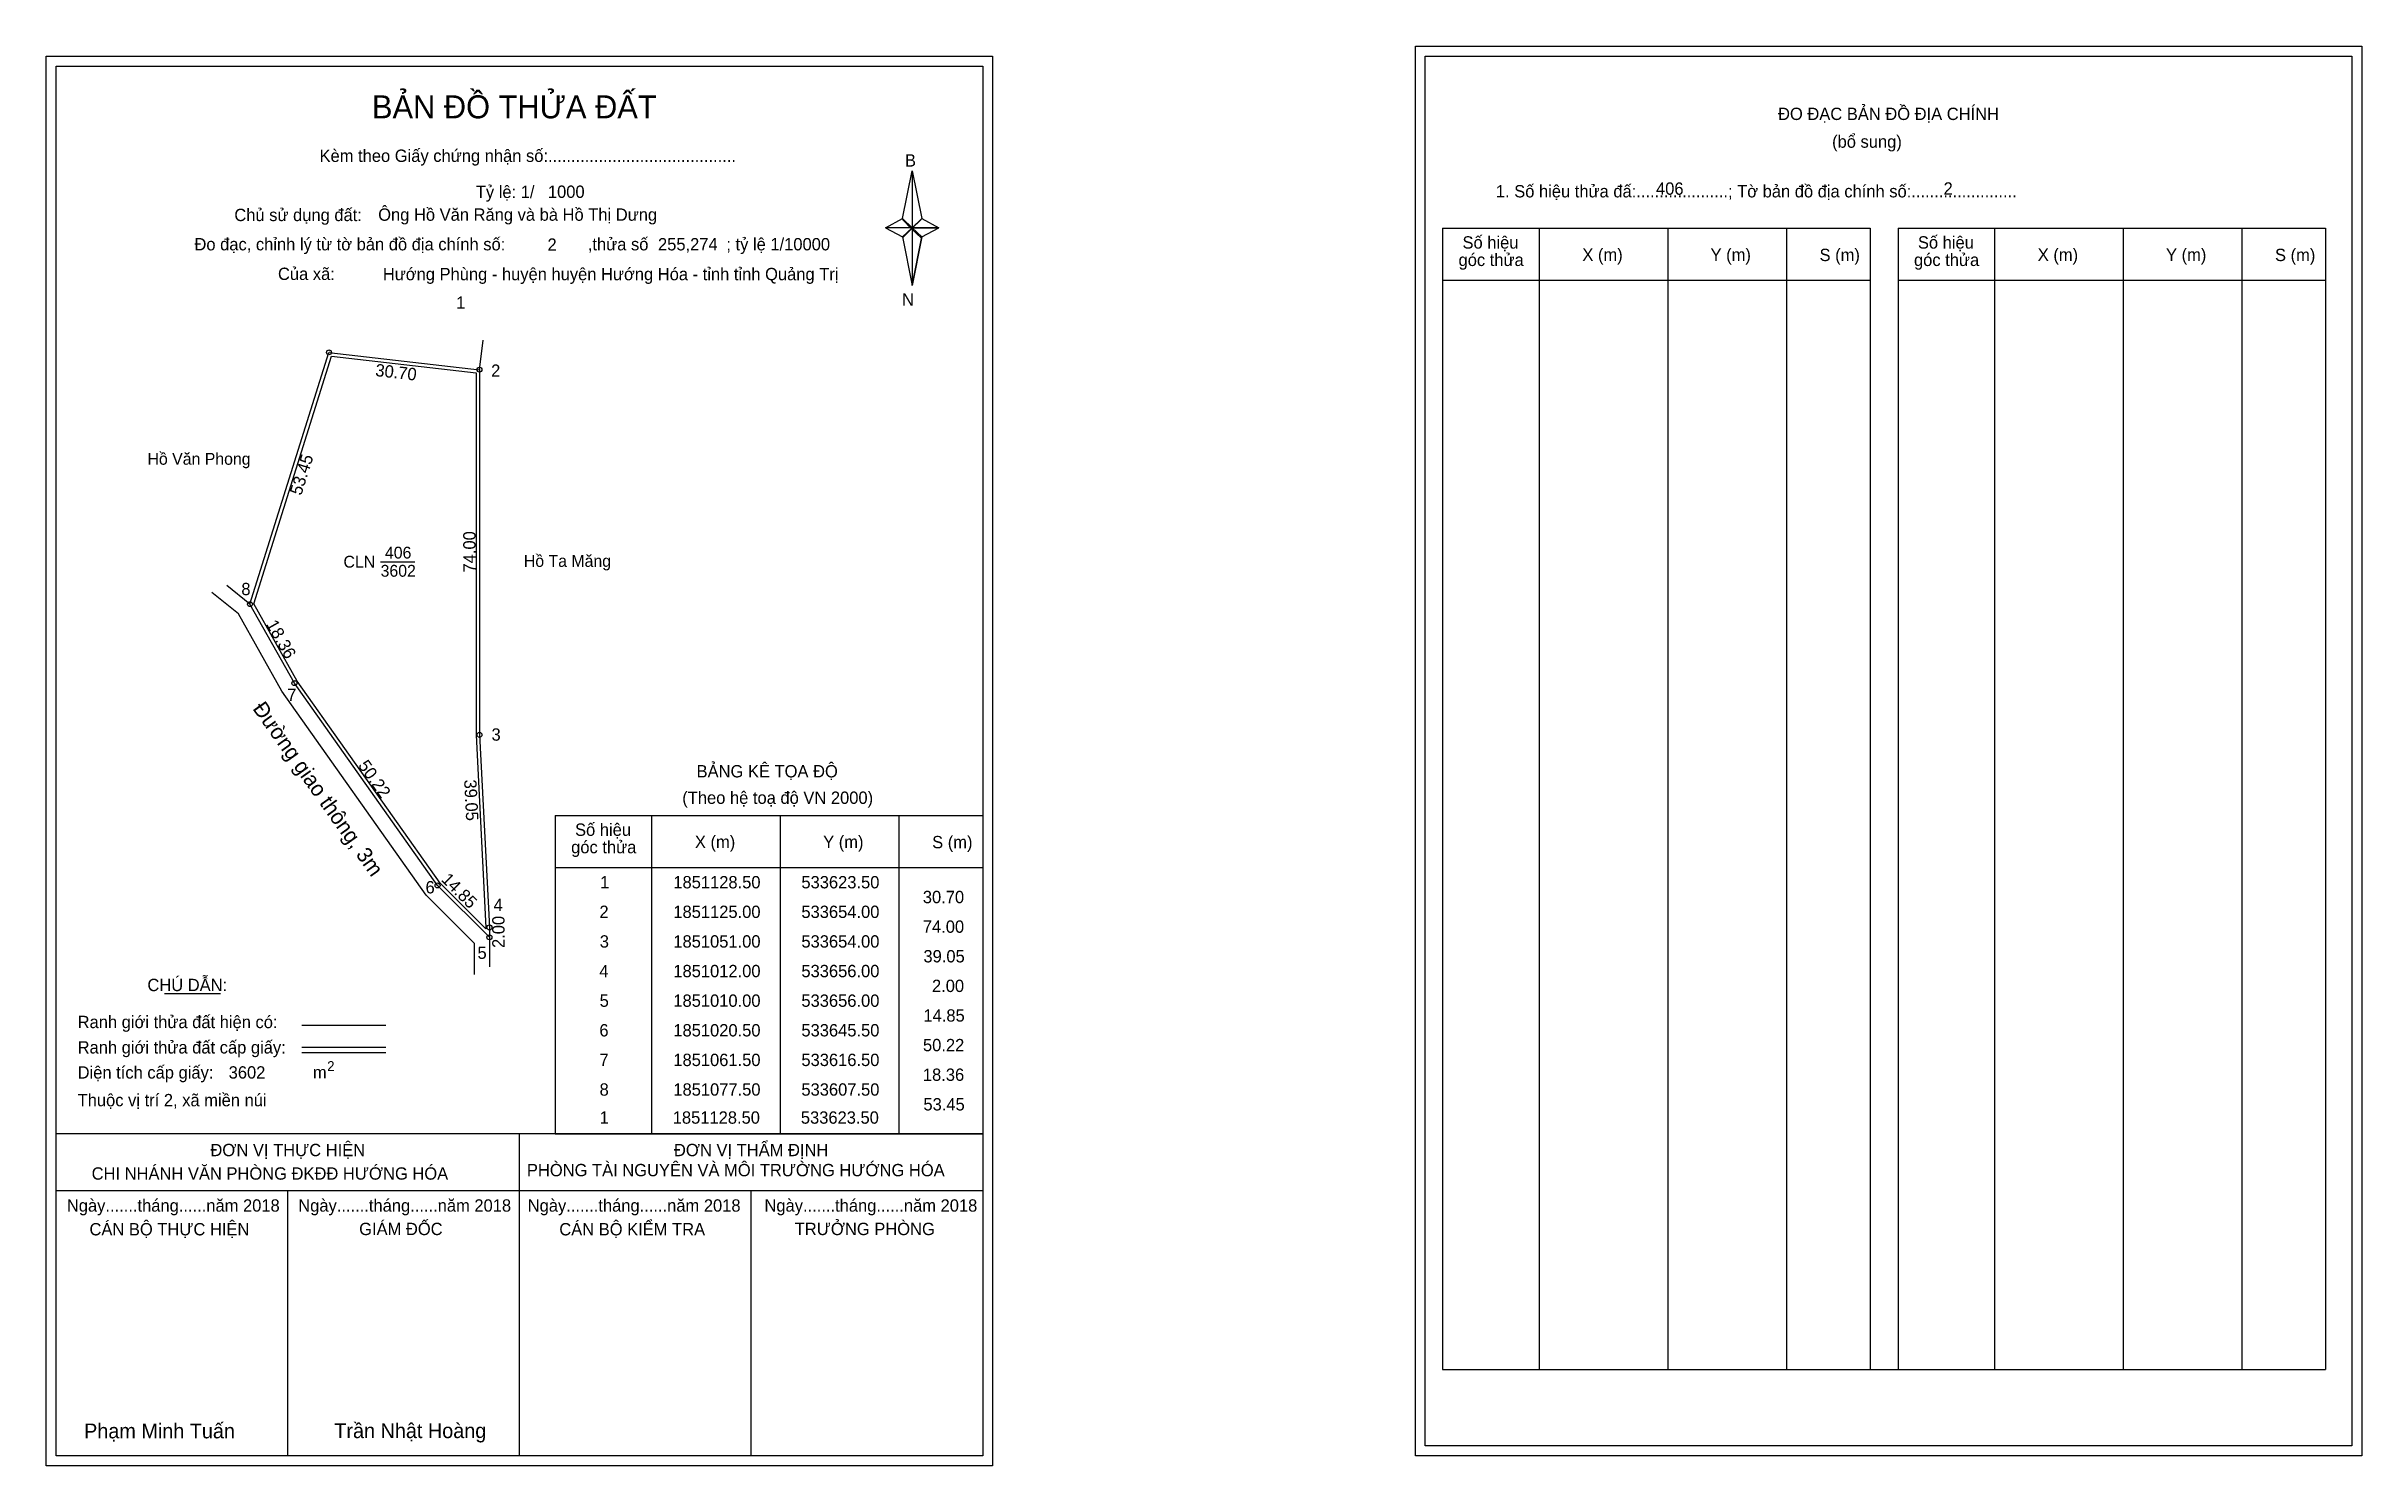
# Model space of a CAD drawing. Extents: x 533566 to 534035, y 1850903 to 1851191.
import ezdxf

# ---------------------------------------------------------------- set-up
doc = ezdxf.new("R2010")
doc.units = 0
for name, color, linetype in [('Level 1', 7, 'Continuous'), ('Level 10', 7, 'Continuous'), ('Level 11', 7, 'Continuous'), ('Level 13', 7, 'Continuous'), ('Level 27', 7, 'Continuous'), ('Level 3', 7, 'Continuous'), ('Level 36', 7, 'Continuous'), ('Level 49', 7, 'Continuous'), ('Level 53', 7, 'Continuous'), ('Level 55', 7, 'Continuous'), ('Level 6', 7, 'Continuous'), ('Level 63', 7, 'Continuous'), ('Level 9', 7, 'Continuous')]:
    doc.layers.add(name, color=color, linetype=linetype)

msp = doc.modelspace()

# ---------------------------------------------------------------- linework, layer by layer
at = {"layer": 'Level 1'}
for p, q in [((533845.57, 1851188.52), (533845.57, 1851188.52)), ((533568.24, 1851186.52), (533568.24, 1851186.52)), ((533739.67, 1851155.63), (533741.63, 1851165.27)), ((533741.63, 1851165.27), (533741.63, 1851153.75)), ((533741.63, 1851165.27), (533743.6, 1851155.63)), ((533736.22, 1851153.75), (533739.67, 1851155.63)), ((533739.67, 1851155.63), (533741.63, 1851153.75)), ((533741.49, 1851153.53), (533739.67, 1851155.41)), ((533743.45, 1851155.41), (533741.49, 1851153.53)), ((533741.49, 1851153.53), (533743.45, 1851155.41)), ((533743.6, 1851155.63), (533741.63, 1851153.75)), ((533741.63, 1851153.75), (533739.67, 1851151.91)), ((533741.49, 1851153.53), (533739.67, 1851151.69)), ((533739.67, 1851151.69), (533741.49, 1851153.53)), ((533739.67, 1851151.91), (533741.63, 1851142.05)), ((533743.45, 1851151.69), (533741.49, 1851153.53)), ((533741.63, 1851153.75), (533741.63, 1851142.05)), ((533741.63, 1851153.75), (533747.05, 1851153.75)), ((533741.63, 1851153.75), (533743.6, 1851151.91)), ((533743.6, 1851151.91), (533741.63, 1851142.05)), ((533743.6, 1851151.91), (533747.05, 1851153.75)), ((533849.1, 1851153.66), (533935.7, 1851153.66)), ((533868.69, 1850922.4), (533868.69, 1851153.66)), ((533894.76, 1850922.4), (533894.76, 1851153.66)), ((533918.74, 1851153.66), (533918.74, 1850922.4)), ((533935.7, 1851153.66), (533935.7, 1850922.4)), ((533941.36, 1851153.66), (534027.96, 1851153.66)), ((533960.95, 1850922.4), (533960.95, 1851153.66)), ((533987.02, 1850922.4), (533987.02, 1851153.66)), ((534010.99, 1851153.66), (534010.99, 1850922.4)), ((534027.96, 1851153.66), (534027.96, 1850922.4)), ((533849.1, 1851143.13), (533935.7, 1851143.13)), ((533941.36, 1851143.13), (534027.96, 1851143.13)), ((533669.34, 1851034.69), (533755.94, 1851034.69)), ((533688.93, 1850970.16), (533688.93, 1851034.69)), ((533715, 1850970.16), (533715, 1851034.69)), ((533738.97, 1851034.69), (533738.97, 1850970.16)), ((533669.34, 1851024.16), (533755.94, 1851024.16)), ((533590.16, 1850998.58), (533601.56, 1850998.58)), ((533618.03, 1850992.18), (533635.04, 1850992.18)), ((533618.03, 1850987.73), (533635.04, 1850987.73)), ((533618.03, 1850986.63), (533635.04, 1850986.63)), ((533675.07, 1850970.16), (533568.24, 1850970.16)), ((533755.94, 1850970.16), (533651.1, 1850970.16)), ((533662.09, 1850904.94), (533662.09, 1850970.16)), ((533669.34, 1850970.16), (533755.94, 1850970.16)), ((533755.94, 1850958.61), (533568.24, 1850958.61)), ((533615.17, 1850904.94), (533615.17, 1850958.61)), ((533709.02, 1850904.94), (533709.02, 1850958.61)), ((533849.1, 1850922.4), (534027.96, 1850922.4)), ((534033.27, 1850906.94), (534033.27, 1850906.94)), ((533755.94, 1850904.94), (533755.94, 1850904.94))]:
    msp.add_line(p, q, dxfattribs=at)
for points in [[(533739.67, 1851155.63), (533741.63, 1851165.27), (533741.63, 1851153.75)], [(533741.63, 1851153.75), (533743.6, 1851155.63), (533747.05, 1851153.75)], [(533736.22, 1851153.75), (533739.67, 1851151.91), (533741.63, 1851153.75)], [(533741.63, 1851153.75), (533741.63, 1851142.05), (533743.6, 1851151.91)]]:
    msp.add_lwpolyline(points, close=True, dxfattribs=at)
at = {"layer": 'Level 10'}
for points in [[(533656, 1851012), (533656, 1851010), (533645.5, 1851020.5), (533616.5, 1851061.5), (533607.5, 1851077.5), (533623.5, 1851128.5), (533654, 1851125), (533654, 1851051)], [(533655.3, 1851011.98), (533655.3, 1851011.69), (533646.04, 1851020.95), (533617.09, 1851061.87), (533608.26, 1851077.58), (533623.99, 1851127.74), (533653.3, 1851124.38), (533653.3, 1851050.98)]]:
    msp.add_lwpolyline(points, close=True, dxfattribs=at)
msp.add_lwpolyline([(533653, 1851002.47), (533653, 1851008.76), (533643.2, 1851018.56), (533613.98, 1851059.86), (533605.17, 1851075.53), (533599.78, 1851079.84)], dxfattribs=at)
at = {"layer": 'Level 11'}
for centre in [(533623.5, 1851128.5), (533654, 1851125), (533607.5, 1851077.5), (533616.5, 1851061.5), (533654, 1851051), (533645.5, 1851020.5), (533656, 1851012), (533656, 1851012), (533656, 1851010)]:
    msp.add_circle(centre, 0.5, dxfattribs=at)
at = {"layer": 'Level 27'}
for p, q in [((533654, 1851125), (533654.76, 1851130.95)), ((533607.5, 1851077.5), (533602.81, 1851081.25)), ((533656, 1851010), (533656, 1851004))]:
    msp.add_line(p, q, dxfattribs=at)
at = {"layer": 'Level 3'}
for p, q in [((533849.1, 1851153.66), (533849.1, 1850922.4)), ((533941.36, 1851153.66), (533941.36, 1850922.4)), ((533669.34, 1851034.69), (533669.34, 1850970.16))]:
    msp.add_line(p, q, dxfattribs=at)
at = {"layer": 'Level 63'}
for points in [[(533566.24, 1851188.52), (533757.94, 1851188.52), (533757.94, 1850902.94), (533566.24, 1850902.94)], [(533843.57, 1851190.52), (534035.27, 1851190.52), (534035.27, 1850904.94), (533843.57, 1850904.94)], [(533845.57, 1851188.52), (534033.27, 1851188.52), (534033.27, 1850906.94), (533845.57, 1850906.94)], [(533568.24, 1851186.52), (533755.94, 1851186.52), (533755.94, 1850904.94), (533568.24, 1850904.94)]]:
    msp.add_lwpolyline(points, close=True, dxfattribs=at)
at = {"layer": 'Level 9'}
msp.add_line((533633.95, 1851086.09), (533640.9, 1851086.09), dxfattribs=at)

# ---------------------------------------------------------------- texts
at = {"layer": 'Level 1'}
for s, height, p in [('BẢN ĐỒ THỬA ĐẤT', 4.6657, (533632.21, 1851175.92)), ('ĐO ĐẠC BẢN ĐỒ ĐỊA CHÍNH', 2.5, (533917.04, 1851175.58)), ('(bổ sung)', 2.5, (533927.99, 1851169.96)), ('Kèm theo Giấy chứng nhận số:.........................................', 2.5, (533621.59, 1851167.09)), ('B', 2.5, (533740.18, 1851166.15)), ('1. Số hiệu thửa đấ:....................; Tờ bản đồ địa chính số:.......................', 2.5, (533859.88, 1851159.9)), ('Chủ sử dụng đất:', 2.5, (533604.33, 1851155.1)), ('Đo đạc, chỉnh lý từ tờ bản đồ địa chính số:                  ,thửa số                 ; tỷ lệ 1/10000', 2.5, (533596.25, 1851149.17)), ('Số hiệu', 2.5, (533853.12, 1851149.53)), ('X (m)', 2.5, (533877.4, 1851147.05)), ('Y (m)', 2.5, (533903.37, 1851147.05)), ('S (m)', 2.5, (533925.45, 1851147)), ('Số hiệu', 2.5, (533945.37, 1851149.53)), ('X (m)', 2.5, (533969.65, 1851147.05)), ('Y (m)', 2.5, (533995.63, 1851147.05)), ('S (m)', 2.5, (534017.71, 1851147)), ('Của xã:', 2.5, (533613.17, 1851143.17)), ('góc thửa', 2.5, (533852.32, 1851146)), ('góc thửa', 2.5, (533944.58, 1851146)), ('N', 2.5, (533739.58, 1851137.98)), ('BẢNG KÊ TỌA ĐỘ', 2.5, (533697.97, 1851042.39)), ('(Theo hệ toạ độ VN 2000)', 2.5, (533695.07, 1851037.03)), ('Số hiệu', 2.5, (533673.35, 1851030.55)), ('góc thửa', 2.5, (533672.56, 1851027.02)), ('X (m)', 2.5, (533697.63, 1851028.08)), ('Y (m)', 2.5, (533723.61, 1851028.08)), ('S (m)', 2.5, (533745.69, 1851028.03)), ('CHÚ DẪN:', 2.5, (533586.72, 1850999.09)), ('Ranh giới thửa đất hiện có:', 2.5, (533572.59, 1850991.59)), ('Ranh giới thửa đất cấp giấy:', 2.5, (533572.59, 1850986.45)), ('Diện tích cấp giấy:', 2.5, (533572.59, 1850981.37)), ('m', 2.5, (533620.25, 1850981.39)), ('2', 2, (533623.14, 1850982.9)), ('Thuộc vị trí 2, xã miền núi', 2.5, (533572.59, 1850975.76)), ('ĐƠN VỊ THỰC HIỆN', 2.5, (533599.48, 1850965.65)), ('ĐƠN VỊ THẨM ĐỊNH', 2.5, (533693.38, 1850965.65)), ('CHI NHÁNH VĂN PHÒNG ĐKĐĐ HƯỚNG HÓA', 2.5, (533575.43, 1850960.89)), ('PHÒNG TÀI NGUYÊN VÀ MÔI TRƯỜNG HƯỚNG HÓA', 2.5, (533663.6, 1850961.58)), ('Ngày.......tháng......năm 2018', 2.5, (533570.41, 1850954.41)), ('Ngày.......tháng......năm 2018', 2.5, (533617.28, 1850954.41)), ('Ngày.......tháng......năm 2018', 2.5, (533663.76, 1850954.41)), ('Ngày.......tháng......năm 2018', 2.5, (533711.72, 1850954.41)), ('CÁN BỘ THỰC HIỆN', 2.5, (533574.99, 1850949.6)), ('GIÁM ĐỐC', 2.5, (533629.62, 1850949.66)), ('CÁN BỘ KIỂM TRA', 2.5, (533670.16, 1850949.6)), ('TRƯỞNG PHÒNG', 2.5, (533717.85, 1850949.66)), ('Phạm Minh Tuấn', 3, (533573.9, 1850908.48)), ('Trần Nhật Hoàng', 3, (533624.59, 1850908.53))]:
    msp.add_text(s, height=height, dxfattribs=at).set_placement(p)
at = {"layer": 'Level 11'}
msp.add_text('Tỷ lệ: 1/', height=2.5, dxfattribs=at).set_placement((533653.25, 1851159.78))
at = {"layer": 'Level 13'}
for s, p in [('406', (533634.84, 1851086.73)), ('CLN', (533626.44, 1851084.89)), ('3602', (533633.96, 1851083.05))]:
    msp.add_text(s, height=2.4, dxfattribs=at).set_placement(p)
at = {"layer": 'Level 36'}
for s, p in [('Hồ Văn Phong', (533586.74, 1851105.74)), ('Hồ Ta Măng', (533662.98, 1851085.05))]:
    msp.add_text(s, height=2.4, dxfattribs=at).set_placement(p)
at = {"layer": 'Level 49'}
for s, height, rotation, p in [('30.70', 2.5, 353.4537, (533632.8, 1851123.72)), ('53.45', 2.5, 72.582, (533617.88, 1851099.39)), ('74.00', 2.5, 90, (533653.2, 1851083.91)), ('18.36', 2.5, 299.3578, (533610.69, 1851073.45)), ('Đường giao thông, 3m', 3.125, 305.2724, (533607.92, 1851056.33)), ('50.22', 2.5, 305.2724, (533629.3, 1851044.79)), ('39.05', 2.5, 272.9357, (533650.87, 1851041.89)), ('14.85', 2.5, 315, (533646.09, 1851021.54)), ('2.00', 2.5, 90, (533659.07, 1851007.83))]:
    msp.add_text(s, height=height, rotation=rotation, dxfattribs=at).set_placement(p)
at = {"layer": 'Level 53'}
for s, p in [('1', (533678.44, 1851019.91)), ('1851128.50', (533693.26, 1851019.91)), ('533623.50', (533719.2, 1851019.91)), ('30.70', (533743.8, 1851016.91)), ('2', (533678.29, 1851013.91)), ('1851125.00', (533693.26, 1851013.91)), ('533654.00', (533719.2, 1851013.91)), ('74.00', (533743.8, 1851010.91)), ('3', (533678.36, 1851007.91)), ('1851051.00', (533693.26, 1851007.91)), ('533654.00', (533719.2, 1851007.91)), ('4', (533678.27, 1851001.91)), ('1851012.00', (533693.26, 1851001.91)), ('533656.00', (533719.2, 1851001.91)), ('39.05', (533743.92, 1851004.91)), ('2.00', (533745.65, 1850998.91)), ('5', (533678.33, 1850995.91)), ('1851010.00', (533693.26, 1850995.91)), ('533656.00', (533719.2, 1850995.91)), ('14.85', (533743.92, 1850992.91)), ('6', (533678.28, 1850989.91)), ('1851020.50', (533693.26, 1850989.91)), ('533645.50', (533719.2, 1850989.91)), ('7', (533678.29, 1850983.91)), ('1851061.50', (533693.26, 1850983.91)), ('533616.50', (533719.2, 1850983.91)), ('50.22', (533743.83, 1850986.91)), ('18.36', (533743.81, 1850980.91)), ('8', (533678.32, 1850977.91)), ('1851077.50', (533693.26, 1850977.91)), ('533607.50', (533719.2, 1850977.91)), ('53.45', (533743.92, 1850974.91)), ('1', (533678.32, 1850972.23)), ('1851128.50', (533693.14, 1850972.23)), ('533623.50', (533719.09, 1850972.23))]:
    msp.add_text(s, height=2.5, dxfattribs=at).set_placement(p)
at = {"layer": 'Level 55'}
for s, height, p in [('399', 0.11, (533623.38, 1851128.39)), ('399', 0.11, (533623.38, 1851128.39)), ('1', 0.4, (533623.39, 1851128.5)), ('404', 0.11, (533653.88, 1851124.89)), ('2', 0.4, (533653.86, 1851125)), ('399', 0.11, (533653.88, 1851124.89)), ('399', 0.11, (533653.88, 1851124.89)), ('8', 0.4, (533607.37, 1851077.5)), ('399', 0.11, (533607.38, 1851077.39)), ('399', 0.11, (533607.38, 1851077.39)), ('0', 0.11, (533607.46, 1851077.39)), ('0', 0.11, (533607.46, 1851077.39)), ('7', 0.4, (533616.37, 1851061.5)), ('0', 0.11, (533616.46, 1851061.39)), ('0', 0.11, (533616.46, 1851061.39)), ('404', 0.11, (533653.88, 1851050.89)), ('3', 0.4, (533653.88, 1851051)), ('6', 0.4, (533645.36, 1851020.5)), ('0', 0.11, (533645.46, 1851020.39)), ('0', 0.11, (533645.46, 1851020.39)), ('4', 0.4, (533655.86, 1851012)), ('404', 0.11, (533655.88, 1851011.89)), ('404', 0.11, (533655.88, 1851009.89)), ('5', 0.4, (533655.87, 1851010)), ('0', 0.11, (533655.96, 1851009.89)), ('0', 0.11, (533655.96, 1851009.89))]:
    msp.add_text(s, height=height, dxfattribs=at).set_placement(p)
at = {"layer": 'Level 6'}
for s, p in [('1000', (533667.85, 1851159.8)), ('406', (533892.32, 1851160.44)), ('2', (533950.57, 1851160.46)), ('Ông Hồ Văn Răng và bà Hồ Thị Dưng', (533633.47, 1851155.17)), ('2', (533667.77, 1851149.08)), ('255,274', (533690.15, 1851149.16)), (' Hướng Phùng - huyện huyện Hướng Hóa - tỉnh tỉnh Quảng Trị', (533633.48, 1851143.12)), ('3602', (533603.18, 1850981.37))]:
    msp.add_text(s, height=2.5, dxfattribs=at).set_placement(p)
at = {"layer": 'Level 9'}
for s, p in [('1', (533649.26, 1851137.34)), ('2', (533656.35, 1851123.55)), ('8', (533605.75, 1851079.31)), ('7', (533615.03, 1851057.86)), ('3', (533656.43, 1851049.83)), ('6', (533643.06, 1851018.89)), ('4', (533656.84, 1851015.33)), ('5', (533653.59, 1851005.62))]:
    msp.add_text(s, height=2.5, dxfattribs=at).set_placement(p)

doc.saveas('drawing.dxf')
